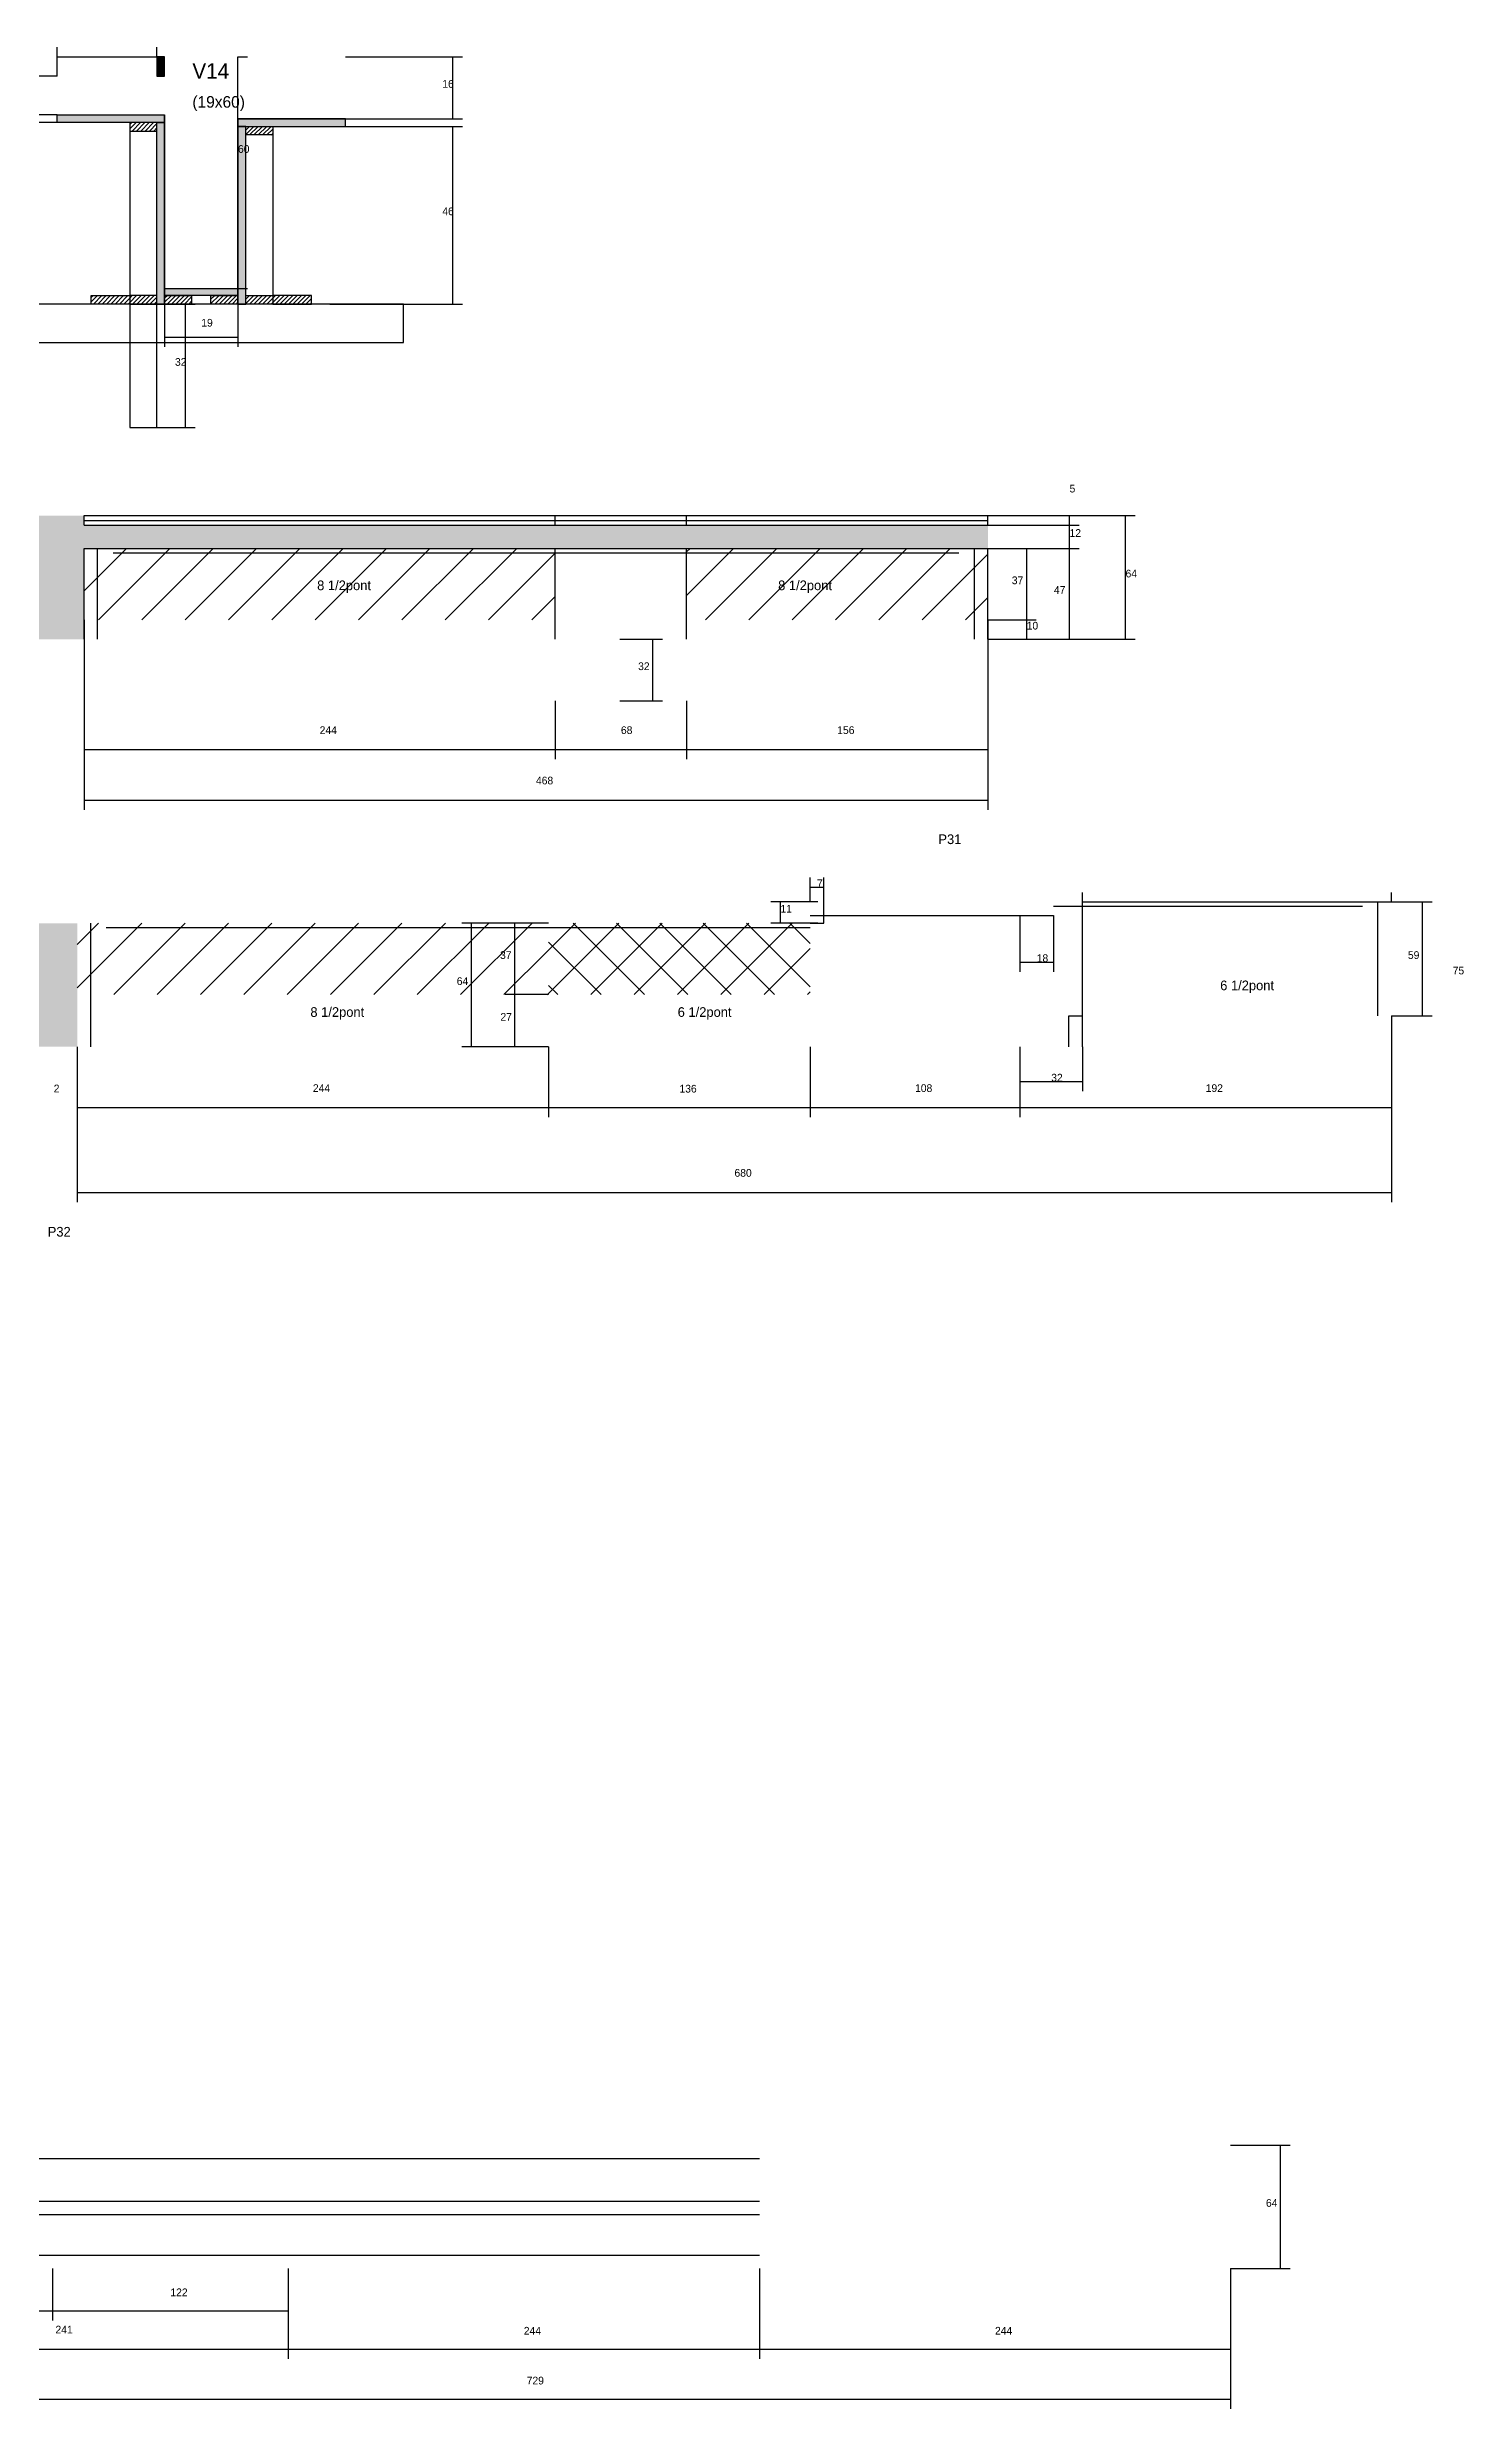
# Model space of a CAD drawing. Header units: metres. Extents: x -7072 to -4276, y 10879 to 12106.
# Drawn here: x -5010 to -4276, y 10883 to 12106 of the extents above; entities that cross this region are included whole.
import ezdxf

# ---------------------------------------------------------------- set-up
doc = ezdxf.new("R2010")
doc.units = ezdxf.units.M
for name, color, linetype in [('COTA', 4, 'Continuous'), ('Cota Seção (2x)', 4, 'Continuous'), ('Hachura', 253, 'Continuous'), ('Madeira', 126, 'Continuous'), ('NOMENCLATURA', 7, 'Continuous'), ('Painéis', 200, 'Continuous'), ('SARR_2.2x7', 40, 'Continuous'), ('SARR_EDITAR', 141, 'Continuous'), ('Texto Seção', 7, 'Continuous')]:
    doc.layers.add(name, color=color, linetype=linetype)

msp = doc.modelspace()

# ---------------------------------------------------------------- hatches: boundary and pattern name
at = {"layer": 'COTA'}
h = msp.add_hatch(dxfattribs=at)
h.set_pattern_fill('AR-CONC', scale=0.03)
h.paths.add_polyline_path([(-5016.9, 11799.6), (-4990.9, 11799.6), (-4990.9, 11846.6), (-4522.9, 11846.6), (-4522.9, 11858.6), (-4990.9, 11858.6), (-4990.9, 11863.6), (-5016.9, 11863.6), (-5016.9, 11858.6), (-5484.9, 11858.6), (-5484.9, 11846.6), (-5016.9, 11846.6)])
h = msp.add_hatch(dxfattribs=at)
h.set_pattern_fill('AR-CONC', scale=0.03)
h.paths.add_polyline_path([(-5018.4, 11588.5), (-4994.4, 11588.5), (-4994.4, 11652.5), (-5018.4, 11652.5), (-5018.4, 11647.5), (-5486.9, 11647.5), (-5486.9, 11635.5), (-5018.4, 11635.5)])
at = {"layer": 'Hachura'}
h = msp.add_hatch(color=8, dxfattribs=at)
h.dxf.hatch_style = 1
h.paths.add_polyline_path([(-4949.2, 12101.2), (-4953.2, 12101.2), (-4953.2, 12101.2), (-4953.2, 12091.2), (-4953.2, 12091.2), (-4949.2, 12091.2), (-4949.2, 12091.2), (-4949.2, 12101.2)])
h = msp.add_hatch(color=8, dxfattribs=at)
h.dxf.hatch_style = 1
h.paths.add_polyline_path([(-5004.8, 12067.2), (-5004.8, 12071.2), (-5004.8, 12071.2), (-4949.2, 12071.2), (-4949.2, 12071.2), (-4949.2, 12067.2), (-4949.2, 12067.2), (-5004.8, 12067.2)])
h = msp.add_hatch(dxfattribs=at)
h.set_pattern_fill('ANSI31', scale=0.5)
h.paths.add_polyline_path([(-4953.2, 12062.8), (-4953.2, 12067.2), (-4953.2, 12067.2), (-4967.2, 12067.2), (-4967.2, 12067.2), (-4967.2, 12062.8), (-4967.2, 12062.8), (-4953.2, 12062.8)])
h = msp.add_hatch(color=8, dxfattribs=at)
h.dxf.hatch_style = 1
h.paths.add_polyline_path([(-4953.2, 12067.2), (-4949.2, 12067.2), (-4949.2, 12067.2), (-4949.2, 11973.2), (-4949.2, 11973.2), (-4953.2, 11973.2), (-4953.2, 11973.2), (-4953.2, 12067.2)])
h = msp.add_hatch(color=8, dxfattribs=at)
h.dxf.hatch_style = 1
h.paths.add_polyline_path([(-4855.6, 12065.2), (-4855.6, 12069.2), (-4855.6, 12069.2), (-4911.2, 12069.2), (-4911.2, 12069.2), (-4911.2, 12065.2), (-4911.2, 12065.2), (-4855.6, 12065.2)])
h = msp.add_hatch(color=8, dxfattribs=at)
h.dxf.hatch_style = 1
h.paths.add_polyline_path([(-4907.2, 12065.2), (-4911.2, 12065.2), (-4911.2, 12065.2), (-4911.2, 11973.2), (-4911.2, 11973.2), (-4907.2, 11973.2), (-4907.2, 11973.2), (-4907.2, 12065.2)])
h = msp.add_hatch(dxfattribs=at)
h.set_pattern_fill('ANSI31', scale=0.5)
h.paths.add_polyline_path([(-4907.2, 12060.8), (-4907.2, 12065.2), (-4907.2, 12065.2), (-4893.2, 12065.2), (-4893.2, 12065.2), (-4893.2, 12060.8), (-4893.2, 12060.8), (-4907.2, 12060.8)])
h = msp.add_hatch(dxfattribs=at)
h.set_pattern_fill('ANSI31', scale=0.5)
h.paths.add_polyline_path([(-4987.2, 11973.2), (-4987.2, 11977.6), (-4987.2, 11977.6), (-4967.2, 11977.6), (-4967.2, 11977.6), (-4967.2, 11973.2), (-4967.2, 11973.2), (-4987.2, 11973.2)])
h = msp.add_hatch(dxfattribs=at)
h.set_pattern_fill('ANSI31', scale=0.5)
h.paths.add_polyline_path([(-4953.2, 11973.2), (-4953.2, 11977.6), (-4953.2, 11977.6), (-4967.2, 11977.6), (-4967.2, 11977.6), (-4967.2, 11973.2), (-4967.2, 11973.2), (-4953.2, 11973.2)])
h = msp.add_hatch(color=8, dxfattribs=at)
h.dxf.hatch_style = 1
h.paths.add_polyline_path([(-4949.2, 11977.6), (-4949.2, 11981.2), (-4949.2, 11981.2), (-4911.2, 11981.2), (-4911.2, 11981.2), (-4911.2, 11977.6), (-4911.2, 11977.6), (-4949.2, 11977.6)])
h = msp.add_hatch(dxfattribs=at)
h.set_pattern_fill('ANSI31', scale=0.5)
h.paths.add_polyline_path([(-4949.2, 11973.2), (-4949.2, 11977.6), (-4949.2, 11977.6), (-4935.2, 11977.6), (-4935.2, 11977.6), (-4935.2, 11973.2), (-4935.2, 11973.2), (-4949.2, 11973.2)])
h = msp.add_hatch(dxfattribs=at)
h.set_pattern_fill('ANSI31', scale=0.5)
h.paths.add_polyline_path([(-4925.2, 11973.2), (-4925.2, 11977.6), (-4925.2, 11977.6), (-4911.2, 11977.6), (-4911.2, 11977.6), (-4911.2, 11973.2), (-4911.2, 11973.2), (-4925.2, 11973.2)])
h = msp.add_hatch(dxfattribs=at)
h.set_pattern_fill('ANSI31', scale=0.5)
h.paths.add_polyline_path([(-4907.2, 11973.2), (-4907.2, 11977.6), (-4907.2, 11977.6), (-4893.2, 11977.6), (-4893.2, 11977.6), (-4893.2, 11973.2), (-4893.2, 11973.2), (-4907.2, 11973.2)])
h = msp.add_hatch(dxfattribs=at)
h.set_pattern_fill('ANSI31', scale=0.5)
h.paths.add_polyline_path([(-4873.2, 11973.2), (-4873.2, 11977.6), (-4873.2, 11977.6), (-4893.2, 11977.6), (-4893.2, 11977.6), (-4893.2, 11973.2), (-4893.2, 11973.2), (-4873.2, 11973.2)])
h = msp.add_hatch(dxfattribs=at)
h.set_pattern_fill('ANSI31', scale=5)
h.paths.add_polyline_path([(-4990.9, 11846.6), (-4990.9, 11809.6), (-4746.9, 11809.6), (-4746.9, 11846.6)])
h = msp.add_hatch(dxfattribs=at)
h.set_pattern_fill('ANSI31', scale=5)
h.paths.add_polyline_path([(-4678.9, 11846.6), (-4678.9, 11809.6), (-4522.9, 11809.6), (-4522.9, 11846.6)])
h = msp.add_hatch(dxfattribs=at)
h.set_pattern_fill('ANSI31', scale=5)
h.paths.add_polyline_path([(-4750.4, 11615.5), (-4750.4, 11652.5), (-4994.4, 11652.5), (-4994.4, 11615.5)])
h = msp.add_hatch(dxfattribs=at)
h.set_pattern_fill('ANSI37', scale=5)
h.paths.add_polyline_path([(-4614.9, 11615.5), (-4614.9, 11652.5), (-4750.4, 11652.5), (-4750.4, 11615.5)])

# ---------------------------------------------------------------- linework, layer by layer
at = {"layer": 'COTA'}
for p, q in [((-5004.8, 12091.2), (-5004.8, 12106.2)), ((-5004.8, 12101.2), (-4953.2, 12101.2)), ((-4953.2, 12101.2), (-4953.2, 12106.2)), ((-4855.6, 12101.2), (-4794.9, 12101.2)), ((-4799.9, 12069.2), (-4799.9, 12101.2)), ((-5004.8, 12091.2), (-5043, 12091.2)), ((-5004.8, 12071.2), (-5043, 12071.2)), ((-5004.8, 12067.2), (-5043, 12067.2)), ((-4855.6, 12069.2), (-4794.9, 12069.2)), ((-4855.6, 12065.2), (-4794.9, 12065.2)), ((-4799.9, 11973.2), (-4799.9, 12065.2)), ((-4987.2, 11973.2), (-5043, 11973.2)), ((-4953.2, 11973.2), (-4933.3, 11973.2)), ((-4949.2, 11973.2), (-4949.2, 11951)), ((-4938.3, 11909.2), (-4938.3, 11973.2)), ((-4911.2, 11973.2), (-4911.2, 11951)), ((-4863.6, 11973.2), (-4794.9, 11973.2)), ((-4949.2, 11956), (-4911.2, 11956)), ((-4953.2, 11909.2), (-4933.3, 11909.2)), ((-4522.9, 11863.6), (-4475.6, 11863.6)), ((-4522.9, 11863.6), (-4446.6, 11863.6)), ((-4522.9, 11858.6), (-4475.6, 11858.6)), ((-4522.9, 11858.6), (-4475.6, 11858.6)), ((-4480.6, 11858.6), (-4480.6, 11863.6)), ((-4480.6, 11846.6), (-4480.6, 11858.6)), ((-4451.6, 11799.6), (-4451.6, 11863.6)), ((-4522.9, 11846.6), (-4475.6, 11846.6)), ((-4522.9, 11846.6), (-4475.6, 11846.6)), ((-4522.9, 11846.6), (-4497.8, 11846.6)), ((-4502.8, 11809.6), (-4502.8, 11846.6)), ((-4480.6, 11799.6), (-4480.6, 11846.6)), ((-4990.9, 11809.6), (-4990.9, 11711.3)), ((-4522.9, 11809.6), (-4522.9, 11711.3)), ((-4522.9, 11809.6), (-4497.8, 11809.6)), ((-4522.9, 11809.6), (-4497.8, 11809.6)), ((-4502.8, 11799.6), (-4502.8, 11809.6)), ((-4990.9, 11799.6), (-4990.9, 11737.4)), ((-4713.4, 11799.6), (-4691.3, 11799.6)), ((-4696.3, 11767.6), (-4696.3, 11799.6)), ((-4522.9, 11799.6), (-4522.9, 11737.4)), ((-4522.9, 11799.6), (-4475.6, 11799.6)), ((-4522.9, 11799.6), (-4446.6, 11799.6)), ((-4522.9, 11799.6), (-4497.8, 11799.6)), ((-4746.9, 11767.6), (-4746.9, 11737.4)), ((-4746.9, 11767.6), (-4746.9, 11737.4)), ((-4713.4, 11767.6), (-4691.3, 11767.6)), ((-4678.9, 11767.6), (-4678.9, 11737.4)), ((-4678.9, 11767.6), (-4678.9, 11737.4)), ((-4990.9, 11742.4), (-4746.9, 11742.4)), ((-4746.9, 11742.4), (-4678.9, 11742.4)), ((-4678.9, 11742.4), (-4522.9, 11742.4)), ((-4990.9, 11716.3), (-4522.9, 11716.3)), ((-4614.9, 11663.5), (-4614.9, 11676.2)), ((-4614.9, 11671.2), (-4607.9, 11671.2)), ((-4607.9, 11663.5), (-4607.9, 11676.2)), ((-4473.9, 11588.5), (-4473.9, 11668.5)), ((-4313.9, 11663.5), (-4313.9, 11668.5)), ((-4610.9, 11663.5), (-4635.3, 11663.5)), ((-4630.3, 11652.5), (-4630.3, 11663.5)), ((-4506.4, 11656.5), (-4506.4, 11627.4)), ((-4488.9, 11656.5), (-4488.9, 11627.4)), ((-4473.9, 11663.5), (-4313.9, 11663.5)), ((-4313.9, 11663.5), (-4292.8, 11663.5)), ((-4297.8, 11604.5), (-4297.8, 11663.5)), ((-4750.4, 11652.5), (-4795.3, 11652.5)), ((-4790.3, 11588.5), (-4790.3, 11652.5)), ((-4750.4, 11652.5), (-4772.8, 11652.5)), ((-4767.8, 11615.5), (-4767.8, 11652.5)), ((-4610.9, 11652.5), (-4635.3, 11652.5)), ((-4506.4, 11632.4), (-4488.9, 11632.4)), ((-4750.4, 11615.5), (-4772.8, 11615.5)), ((-4750.4, 11615.5), (-4772.8, 11615.5)), ((-4767.8, 11588.5), (-4767.8, 11615.5)), ((-4313.9, 11604.5), (-4313.9, 11552)), ((-4313.9, 11604.5), (-4313.9, 11508)), ((-4313.9, 11604.5), (-4292.8, 11604.5)), ((-4994.4, 11588.5), (-4994.4, 11508)), ((-4750.4, 11588.5), (-4795.3, 11588.5)), ((-4750.4, 11588.5), (-4772.8, 11588.5)), ((-4750.4, 11588.5), (-4750.4, 11552.1)), ((-4750.4, 11588.5), (-4750.4, 11552.1)), ((-4614.9, 11588.5), (-4614.9, 11552)), ((-4614.9, 11588.5), (-4614.9, 11552.1)), ((-4506.4, 11588.5), (-4506.4, 11552)), ((-4506.4, 11588.5), (-4506.4, 11552)), ((-4506.4, 11588.5), (-4506.4, 11565.5)), ((-4473.9, 11588.5), (-4473.9, 11565.5)), ((-4994.4, 11573.5), (-4994.4, 11552.1)), ((-4506.4, 11570.5), (-4473.9, 11570.5)), ((-4994.4, 11557.1), (-4750.4, 11557.1)), ((-4750.4, 11557.1), (-4614.9, 11557.1)), ((-4614.9, 11557), (-4506.4, 11557)), ((-4506.4, 11557), (-4313.9, 11557)), ((-4994.4, 11513), (-4313.9, 11513)), ((-4397.2, 11019.7), (-4366.3, 11019.7)), ((-4371.3, 10955.7), (-4371.3, 11019.7)), ((-5007.2, 10955.7), (-5007.2, 10928.8)), ((-5007.2, 10955.7), (-5007.2, 10928.8)), ((-4885.2, 10955.7), (-4885.2, 10909)), ((-4885.2, 10955.7), (-4885.2, 10928.8)), ((-4885.2, 10955.7), (-4885.2, 10909)), ((-4641.2, 10955.7), (-4641.2, 10909)), ((-4641.2, 10955.7), (-4641.2, 10909)), ((-4397.2, 10955.7), (-4397.2, 10883.1)), ((-4397.2, 10955.7), (-4397.2, 10909)), ((-4397.2, 10955.7), (-4366.3, 10955.7)), ((-5126.2, 10933.8), (-5007.2, 10933.8)), ((-5007.2, 10933.8), (-4885.2, 10933.8)), ((-5126.2, 10914), (-4885.2, 10914)), ((-4885.2, 10914), (-4641.2, 10914)), ((-4641.2, 10914), (-4397.2, 10914)), ((-5126.2, 10888.1), (-4397.2, 10888.1))]:
    msp.add_line(p, q, dxfattribs=at)
at = {"layer": 'Cota Seção (2x)'}
for p, q in [((-4911.2, 11981.2), (-4911.2, 12101.2)), ((-4911.2, 12101.2), (-4906.2, 12101.2)), ((-4911.2, 11981.2), (-4906.2, 11981.2))]:
    msp.add_line(p, q, dxfattribs=at)
at = {"layer": 'Madeira'}
for points in [[(-4953.2, 12062.8), (-4953.2, 12067.2), (-4967.2, 12067.2), (-4967.2, 12062.8)], [(-4953.2, 12067.2), (-4967.2, 12067.2), (-4967.2, 11909.2), (-4953.2, 11909.2)], [(-4907.2, 12060.8), (-4907.2, 12065.2), (-4893.2, 12065.2), (-4893.2, 12060.8)], [(-4907.2, 12065.2), (-4893.2, 12065.2), (-4893.2, 11973.2), (-4907.2, 11973.2)], [(-4987.2, 11973.2), (-4987.2, 11977.6), (-4967.2, 11977.6), (-4967.2, 11973.2)], [(-4953.2, 11973.2), (-4953.2, 11977.6), (-4967.2, 11977.6), (-4967.2, 11973.2)], [(-4949.2, 11973.2), (-4949.2, 11977.6), (-4935.2, 11977.6), (-4935.2, 11973.2)], [(-4925.2, 11973.2), (-4925.2, 11977.6), (-4911.2, 11977.6), (-4911.2, 11973.2)], [(-4907.2, 11973.2), (-4907.2, 11977.6), (-4893.2, 11977.6), (-4893.2, 11973.2)], [(-4873.2, 11973.2), (-4873.2, 11977.6), (-4893.2, 11977.6), (-4893.2, 11973.2)], [(-5020.6, 11953.2), (-4825.5, 11953.2), (-4825.5, 11973.2), (-5020.6, 11973.2)]]:
    msp.add_lwpolyline(points, close=True, dxfattribs=at)
at = {"layer": 'Painéis'}
for p, q in [((-5004.8, 12071.2), (-4949.2, 12071.2)), ((-5004.8, 12067.2), (-5004.8, 12071.2)), ((-4949.2, 12067.2), (-4949.2, 12071.2)), ((-4949.2, 11973.2), (-4949.2, 12067.2)), ((-4911.2, 12069.2), (-4855.6, 12069.2)), ((-4911.2, 12065.2), (-4911.2, 12069.2)), ((-4911.2, 11973.2), (-4911.2, 12065.2)), ((-4855.6, 12065.2), (-4855.6, 12069.2)), ((-4949.2, 11981.2), (-4911.2, 11981.2)), ((-4949.2, 11977.6), (-4949.2, 11981.2)), ((-4911.2, 11977.6), (-4911.2, 11981.2)), ((-4990.9, 11863.6), (-4522.9, 11863.6)), ((-4990.9, 11858.6), (-4990.9, 11863.6)), ((-4990.9, 11858.6), (-4522.9, 11858.6)), ((-4746.9, 11858.6), (-4746.9, 11863.6)), ((-4678.9, 11858.6), (-4678.9, 11863.6)), ((-4522.9, 11858.6), (-4522.9, 11863.6)), ((-4990.9, 11846.6), (-4522.9, 11846.6)), ((-4990.9, 11799.6), (-4990.9, 11846.6)), ((-4746.9, 11799.6), (-4746.9, 11846.6)), ((-4678.9, 11799.6), (-4678.9, 11846.6)), ((-4522.9, 11799.6), (-4522.9, 11846.6))]:
    msp.add_line(p, q, dxfattribs=at)
for points in [[(-4949.2, 12101.2), (-4953.2, 12101.2), (-4953.2, 12091.2), (-4949.2, 12091.2)], [(-5004.8, 12067.2), (-5004.8, 12071.2), (-4949.2, 12071.2), (-4949.2, 12067.2)], [(-4953.2, 12067.2), (-4949.2, 12067.2), (-4949.2, 11973.2), (-4953.2, 11973.2)], [(-4855.6, 12065.2), (-4855.6, 12069.2), (-4911.2, 12069.2), (-4911.2, 12065.2)], [(-4907.2, 12065.2), (-4911.2, 12065.2), (-4911.2, 11973.2), (-4907.2, 11973.2)], [(-4949.2, 11977.6), (-4949.2, 11981.2), (-4911.2, 11981.2), (-4911.2, 11977.6)]]:
    msp.add_lwpolyline(points, close=True, dxfattribs=at)
at = {"layer": 'SARR_2.2x7'}
for p, q in [((-4983.9, 11809.6), (-4983.9, 11846.6)), ((-4975.9, 11844.4), (-4746.9, 11844.4)), ((-4746.9, 11844.4), (-4678.9, 11844.4)), ((-4678.9, 11844.4), (-4537.9, 11844.4)), ((-4529.9, 11809.6), (-4529.9, 11846.6)), ((-4983.9, 11799.6), (-4983.9, 11809.6)), ((-4529.9, 11799.6), (-4529.9, 11809.6)), ((-4614.9, 11656.5), (-4506.4, 11656.5)), ((-4607.9, 11652.5), (-4607.9, 11663.5)), ((-4506.4, 11656.5), (-4488.9, 11656.5)), ((-4488.9, 11661.3), (-4328.9, 11661.3)), ((-4320.9, 11604.5), (-4320.9, 11663.5)), ((-4987.4, 11615.5), (-4987.4, 11652.5)), ((-4979.4, 11650.3), (-4750.4, 11650.3)), ((-4750.4, 11650.3), (-4614.9, 11650.3)), ((-4621.9, 11652.5), (-4621.9, 11652.5)), ((-4614.9, 11652.5), (-4607.9, 11652.5)), ((-4987.4, 11588.5), (-4987.4, 11615.5)), ((-4480.9, 11588.5), (-4480.9, 11604.5)), ((-4480.9, 11604.5), (-4473.9, 11604.5)), ((-5119.2, 11012.7), (-4885.2, 11012.7)), ((-4885.2, 11012.7), (-4641.2, 11012.7)), ((-5119.2, 10990.7), (-4885.2, 10990.7)), ((-5119.2, 10983.7), (-4885.2, 10983.7)), ((-4885.2, 10990.7), (-4641.2, 10990.7)), ((-4885.2, 10983.7), (-4641.2, 10983.7)), ((-5119.2, 10962.7), (-4885.2, 10962.7)), ((-4885.2, 10962.7), (-4641.2, 10962.7))]:
    msp.add_line(p, q, dxfattribs=at)
at = {"layer": 'SARR_EDITAR'}
for p, q in [((-4990.9, 11861.1), (-4746.9, 11861.1)), ((-4746.9, 11861.1), (-4678.9, 11861.1)), ((-4678.9, 11861.1), (-4522.9, 11861.1))]:
    msp.add_line(p, q, dxfattribs=at)

# ---------------------------------------------------------------- texts
at = {"layer": 'COTA'}
for s, p in [('16', (-4805.4, 12085.2)), ('46', (-4805.4, 12019.2)), ('19', (-4930.2, 11961.5)), ('32', (-4943.8, 11941.2)), ('5', (-4480.6, 11875.6)), ('12', (-4480.6, 11852.6)), ('37', (-4510.5, 11828.1)), ('64', (-4451.6, 11831.6)), ('47', (-4488.7, 11823.1)), ('10', (-4502.8, 11804.6)), ('32', (-4704, 11783.6)), ('244', (-4868.9, 11750.5)), ('68', (-4712.9, 11750.5)), ('156', (-4600.9, 11750.5)), ('468', (-4756.9, 11724.4)), ('7', (-4611.4, 11671.2)), ('11', (-4630.3, 11658)), ('37', (-4775.5, 11634)), ('18', (-4497.6, 11632.4)), ('59', (-4305.4, 11634)), ('64', (-4797.9, 11620.5)), ('75', (-4282.2, 11626)), ('27', (-4775.3, 11602)), ('32', (-4490.1, 11570.5)), ('2', (-5006.6, 11564.9)), ('244', (-4872.4, 11565.1)), ('136', (-4682.6, 11564.8)), ('108', (-4560.6, 11565.1)), ('192', (-4410.1, 11565.1)), ('680', (-4654.1, 11521.2)), ('64', (-4378.9, 10987.7)), ('122', (-4946.2, 10941.4)), ('241', (-5005.7, 10922.1)), ('244', (-4763.2, 10921.5)), ('244', (-4519.2, 10921.5)), ('729', (-4761.7, 10895.7))]:
    msp.add_text(s, height=4, dxfattribs=at).set_placement(p)
at = {"layer": 'Cota Seção (2x)'}
msp.add_text('60', height=4, dxfattribs=at).set_placement((-4911.2, 12051.5))
at = {"layer": 'NOMENCLATURA'}
for s, p in [('8 1/2pont', (-4870.2, 11825)), ('8 1/2pont', (-4631.5, 11825)), ('P31', (-4548.5, 11693.5)), ('6 1/2pont', (-4402.6, 11617.8)), ('8 1/2pont', (-4873.7, 11604)), ('6 1/2pont', (-4683.5, 11604)), ('P32', (-5009.7, 11490.2))]:
    msp.add_text(s, height=5, dxfattribs=at).set_placement(p)
at = {"layer": 'Texto Seção'}
for s, height, p in [('V14', 8, (-4934.8, 12089.9)), ('(19x60)', 6, (-4934.8, 12074.9))]:
    msp.add_text(s, height=height, dxfattribs=at).set_placement(p)

doc.saveas('drawing.dxf')
